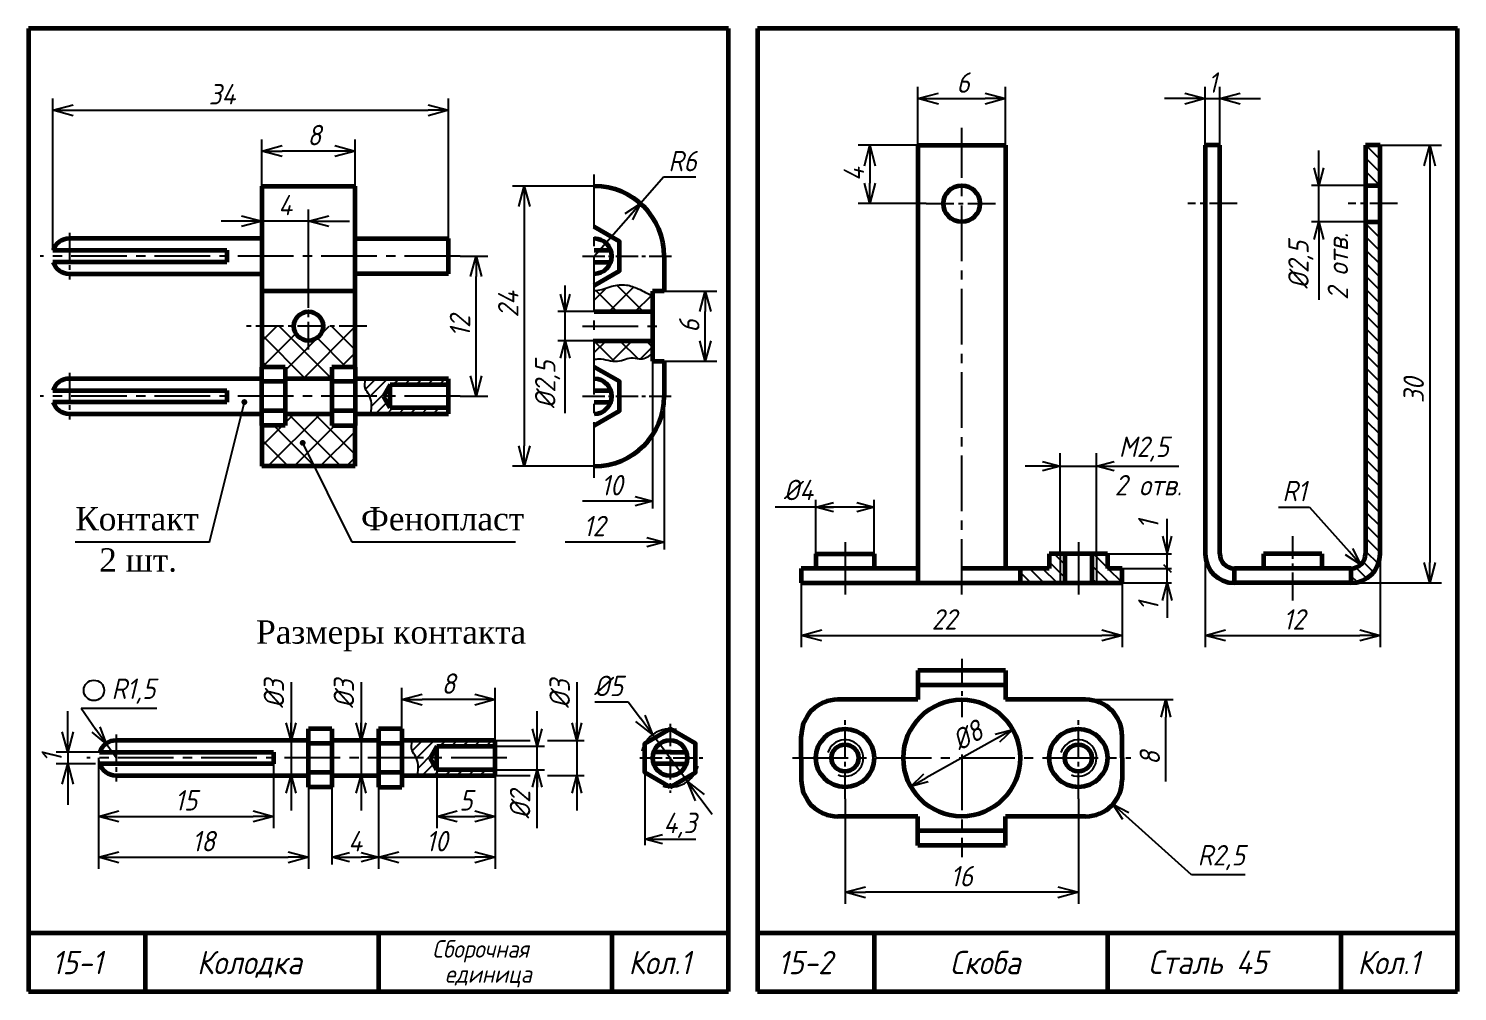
# Model space of a CAD drawing. Header units: millimetres. Extents: x -255 to 513, y 132 to 472.
# Drawn here: x -255 to -10, y 307 to 472 of the extents above; entities that cross this region are included whole.
import ezdxf

# ---------------------------------------------------------------- set-up
doc = ezdxf.new("R2010")
doc.units = ezdxf.units.MM
doc.header["$LTSCALE"] = 0.5
doc.linetypes.add('CENTER2', pattern=[28.575, 19.05, -3.175, 3.175, -3.175])
doc.styles.get("Standard").update_dxf_attribs({"font": 'isocpeui.ttf', "width": 0.9})
doc.styles.add('стиль1', font='TIMES.TTF')
doc.dimstyles.new('Standart 1', dxfattribs={"dimtxt": 3.5, "dimasz": 3.5, "dimexe": 2, "dimexo": 0, "dimgap": 1, "dimtad": 1, "dimtoh": 1, "dimdec": 0, "dimtxsty": 'Standard', "dimblk": 'OPEN30', "dimcen": 2.5, "dimadec": 0, "dimazin": 0, "dimtfac": 1, "dimtdec": 0, "dimtmove": 0, "dimatfit": 3, "dimldrblk": 'DOTSMALL', "dimfxl": 0, "dimarcsym": 0})
pattern_1 = [(135, (-285, 287), (-1.122532, -1.122532), [])]

# ---------------------------------------------------------------- blocks, each defined once
blk = doc.blocks.new('_Open30')
at = {"color": 0, "linetype": 'ByBlock', "lineweight": -2}
for p, q in [((-1, 0.268), (0, 0)), ((0, 0), (-1, -0.268)), ((0, 0), (-1, 0))]:
    blk.add_line(p, q, dxfattribs=at)
blk = doc.blocks.new('*D65')
at = {"color": 0, "lineweight": -2}
for p, q in [((-122.5, 377), (-122.5, 366)), ((-67.5, 377), (-67.5, 366)), ((-119, 368), (-71, 368))]:
    blk.add_line(p, q, dxfattribs=at)
at = {"color": 0, "lineweight": -2, "xscale": 3.5, "yscale": 3.5, "zscale": 3.5, "rotation": 180}
blk.add_blockref('_Open30', (-122.5, 368), dxfattribs=at)
at = {"color": 0, "lineweight": -2, "xscale": 3.5, "yscale": 3.5, "zscale": 3.5}
blk.add_blockref('_Open30', (-67.5, 368), dxfattribs=at)
at = {"color": 0, "lineweight": -3, "insert": (-98, 370.75), "char_height": 3.5, "attachment_point": 5}
blk.add_mtext('22', dxfattribs=at)
blk = doc.blocks.new('_DotSmall')
at = {"color": 0, "linetype": 'ByBlock', "const_width": 0.5}
blk.add_lwpolyline([(-0.0625, 0, 1), (0.0625, 0, 1)], format="xyb", close=True, dxfattribs=at)
blk = doc.blocks.new('*D66')
at = {"color": 0, "lineweight": -2}
for p, q in [((-53.25, 382), (-53.25, 366)), ((-23.25, 382), (-23.25, 366)), ((-49.75, 368), (-26.75, 368))]:
    blk.add_line(p, q, dxfattribs=at)
at = {"color": 0, "lineweight": -2, "xscale": 3.5, "yscale": 3.5, "zscale": 3.5, "rotation": 180}
blk.add_blockref('_Open30', (-53.25, 368), dxfattribs=at)
at = {"color": 0, "lineweight": -2, "xscale": 3.5, "yscale": 3.5, "zscale": 3.5}
blk.add_blockref('_Open30', (-23.25, 368), dxfattribs=at)
at = {"color": 0, "lineweight": -3, "insert": (-38, 370.75), "char_height": 3.5, "attachment_point": 5}
blk.add_mtext('12', dxfattribs=at)
blk = doc.blocks.new('*D67')
at = {"color": 0, "lineweight": -2}
for p, q in [((-102.5, 452), (-112.75, 452)), ((-110.75, 448.5), (-110.75, 445.5)), ((-101.12, 442), (-112.75, 442))]:
    blk.add_line(p, q, dxfattribs=at)
at = {"color": 0, "lineweight": -2, "xscale": 3.5, "yscale": 3.5, "zscale": 3.5}
for p, rotation in [((-110.75, 452), 90), ((-110.75, 442), 270)]:
    blk.add_blockref('_Open30', p, dxfattribs=dict(at, rotation=rotation))
at = {"color": 0, "lineweight": -3, "insert": (-113.5, 447.05), "char_height": 3.5, "attachment_point": 5, "rotation": 90}
blk.add_mtext('4', dxfattribs=at)
blk = doc.blocks.new('*D68')
at = {"color": 0, "lineweight": -2}
for p, q in [((-102.5, 452), (-102.5, 462)), ((-87.5, 452), (-87.5, 462)), ((-99, 460), (-91, 460))]:
    blk.add_line(p, q, dxfattribs=at)
at = {"color": 0, "lineweight": -2, "xscale": 3.5, "yscale": 3.5, "zscale": 3.5, "rotation": 180}
blk.add_blockref('_Open30', (-102.5, 460), dxfattribs=at)
at = {"color": 0, "lineweight": -2, "xscale": 3.5, "yscale": 3.5, "zscale": 3.5}
blk.add_blockref('_Open30', (-87.5, 460), dxfattribs=at)
at = {"color": 0, "lineweight": -3, "insert": (-94.75, 462.75), "char_height": 3.5, "attachment_point": 5}
blk.add_mtext('6', dxfattribs=at)
blk = doc.blocks.new('*D69')
at = {"color": 0, "lineweight": -2}
for p, q in [((-53.25, 452), (-53.25, 462)), ((-50.75, 452), (-50.75, 462)), ((-56.75, 460), (-60.25, 460)), ((-53.25, 460), (-50.75, 460)), ((-47.25, 460), (-43.75, 460))]:
    blk.add_line(p, q, dxfattribs=at)
at = {"color": 0, "lineweight": -2, "xscale": 3.5, "yscale": 3.5, "zscale": 3.5}
blk.add_blockref('_Open30', (-53.25, 460), dxfattribs=at)
at = {"color": 0, "lineweight": -2, "xscale": 3.5, "yscale": 3.5, "zscale": 3.5, "rotation": 180}
blk.add_blockref('_Open30', (-50.75, 460), dxfattribs=at)
at = {"color": 0, "lineweight": -3, "insert": (-52, 462.75), "char_height": 3.5, "attachment_point": 5}
blk.add_mtext('1', dxfattribs=at)
blk = doc.blocks.new('*D70')
at = {"color": 0, "lineweight": -2}
for p, q in [((-23.25, 452), (-12.75, 452)), ((-14.75, 448.5), (-14.75, 380.5)), ((-28.25, 377), (-12.75, 377))]:
    blk.add_line(p, q, dxfattribs=at)
at = {"color": 0, "lineweight": -2, "xscale": 3.5, "yscale": 3.5, "zscale": 3.5}
for p, rotation in [((-14.75, 452), 90), ((-14.75, 377), 270)]:
    blk.add_blockref('_Open30', p, dxfattribs=dict(at, rotation=rotation))
at = {"color": 0, "lineweight": -3, "insert": (-17.5, 410), "char_height": 3.5, "attachment_point": 5, "rotation": 90}
blk.add_mtext('30', dxfattribs=at)
blk = doc.blocks.new('*D71')
at = {"color": 0, "lineweight": -2}
for p, q in [((-115, 340), (-115, 322)), ((-75, 340), (-75, 322)), ((-78.5, 324), (-111.5, 324))]:
    blk.add_line(p, q, dxfattribs=at)
at = {"color": 0, "lineweight": -2, "xscale": 3.5, "yscale": 3.5, "zscale": 3.5, "rotation": 180}
blk.add_blockref('_Open30', (-115, 324), dxfattribs=at)
at = {"color": 0, "lineweight": -2, "xscale": 3.5, "yscale": 3.5, "zscale": 3.5}
blk.add_blockref('_Open30', (-75, 324), dxfattribs=at)
at = {"color": 0, "lineweight": -3, "insert": (-95, 326.75), "char_height": 3.5, "attachment_point": 5}
blk.add_mtext('16', dxfattribs=at)
blk = doc.blocks.new('*D72')
at = {"color": 0, "lineweight": -2}
for p, q in [((-146, 427), (-136.96, 427)), ((-138.96, 418.5), (-138.96, 423.5)), ((-146, 415), (-136.96, 415))]:
    blk.add_line(p, q, dxfattribs=at)
at = {"color": 0, "lineweight": -2, "xscale": 3.5, "yscale": 3.5, "zscale": 3.5}
for p, rotation in [((-138.96, 427), 90), ((-138.96, 415), 270)]:
    blk.add_blockref('_Open30', p, dxfattribs=dict(at, rotation=rotation))
at = {"color": 0, "lineweight": -3, "insert": (-141.71, 421.03), "char_height": 3.5, "attachment_point": 5, "rotation": 90}
blk.add_mtext('6', dxfattribs=at)
blk = doc.blocks.new('*D73')
at = {"color": 0, "lineweight": -2}
for p, q in [((-215, 436), (-215, 441)), ((-207, 425), (-207, 441)), ((-218.5, 439), (-222, 439)), ((-207, 439), (-215, 439)), ((-203.5, 439), (-200, 439))]:
    blk.add_line(p, q, dxfattribs=at)
at = {"color": 0, "lineweight": -2, "xscale": 3.5, "yscale": 3.5, "zscale": 3.5}
blk.add_blockref('_Open30', (-215, 439), dxfattribs=at)
at = {"color": 0, "lineweight": -2, "xscale": 3.5, "yscale": 3.5, "zscale": 3.5, "rotation": 180}
blk.add_blockref('_Open30', (-207, 439), dxfattribs=at)
at = {"color": 0, "lineweight": -3, "insert": (-211, 441.75), "char_height": 3.5, "attachment_point": 5}
blk.add_mtext('4', dxfattribs=at)
blk = doc.blocks.new('*D74')
at = {"color": 0, "lineweight": -2}
for p, q in [((-215, 445), (-215, 453)), ((-202.5, 451), (-211.5, 451)), ((-199, 445), (-199, 453))]:
    blk.add_line(p, q, dxfattribs=at)
at = {"color": 0, "lineweight": -2, "xscale": 3.5, "yscale": 3.5, "zscale": 3.5, "rotation": 180}
blk.add_blockref('_Open30', (-215, 451), dxfattribs=at)
at = {"color": 0, "lineweight": -2, "xscale": 3.5, "yscale": 3.5, "zscale": 3.5}
blk.add_blockref('_Open30', (-199, 451), dxfattribs=at)
at = {"color": 0, "lineweight": -3, "insert": (-206, 453.75), "char_height": 3.5, "attachment_point": 5}
blk.add_mtext('8', dxfattribs=at)
blk = doc.blocks.new('*D75')
at = {"color": 0, "lineweight": -2}
for p, q in [((-181, 433), (-176.28, 433)), ((-178.28, 412.5), (-178.28, 429.5)), ((-181, 409), (-176.28, 409))]:
    blk.add_line(p, q, dxfattribs=at)
at = {"color": 0, "lineweight": -2, "xscale": 3.5, "yscale": 3.5, "zscale": 3.5}
for p, rotation in [((-178.28, 433), 90), ((-178.28, 409), 270)]:
    blk.add_blockref('_Open30', p, dxfattribs=dict(at, rotation=rotation))
at = {"color": 0, "lineweight": -3, "insert": (-181.03, 421), "char_height": 3.5, "attachment_point": 5, "rotation": 90}
blk.add_mtext('12', dxfattribs=at)
blk = doc.blocks.new('*D76')
at = {"color": 0, "lineweight": -2}
for p, q in [((-250.83, 434), (-250.83, 460)), ((-183, 436), (-183, 460)), ((-247.33, 458), (-186.5, 458))]:
    blk.add_line(p, q, dxfattribs=at)
at = {"color": 0, "lineweight": -2, "xscale": 3.5, "yscale": 3.5, "zscale": 3.5, "rotation": 180}
blk.add_blockref('_Open30', (-250.83, 458), dxfattribs=at)
at = {"color": 0, "lineweight": -2, "xscale": 3.5, "yscale": 3.5, "zscale": 3.5}
blk.add_blockref('_Open30', (-183, 458), dxfattribs=at)
at = {"color": 0, "lineweight": -3, "insert": (-221.83, 460.75), "char_height": 3.5, "attachment_point": 5}
blk.add_mtext('34', dxfattribs=at)
blk = doc.blocks.new('*D77')
at = {"color": 0, "lineweight": -2}
for p, q in [((-157.93, 356.6), (-152.2, 356.6)), ((-152.2, 356.6), (-150.1, 353.8)), ((-142, 343), (-148, 351)), ((-139.9, 340.2), (-137.8, 337.4))]:
    blk.add_line(p, q, dxfattribs=at)
at = {"color": 0, "lineweight": -2, "xscale": 3.5, "yscale": 3.5, "zscale": 3.5}
for p, rotation in [((-148, 351), 306.8698976458435), ((-142, 343), 126.8698976458435)]:
    blk.add_blockref('_Open30', p, dxfattribs=dict(at, rotation=rotation))
at = {"color": 0, "lineweight": -3, "insert": (-155.57, 359.35), "char_height": 3.5, "attachment_point": 5}
blk.add_mtext('%%c5', dxfattribs=at)
blk = doc.blocks.new('*D78')
at = {"color": 0, "lineweight": -2}
for p, q in [((-185, 345), (-185, 335)), ((-175, 344), (-175, 335)), ((-181.5, 337), (-178.5, 337))]:
    blk.add_line(p, q, dxfattribs=at)
at = {"color": 0, "lineweight": -2, "xscale": 3.5, "yscale": 3.5, "zscale": 3.5, "rotation": 180}
blk.add_blockref('_Open30', (-185, 337), dxfattribs=at)
at = {"color": 0, "lineweight": -2, "xscale": 3.5, "yscale": 3.5, "zscale": 3.5}
blk.add_blockref('_Open30', (-175, 337), dxfattribs=at)
at = {"color": 0, "lineweight": -3, "insert": (-180, 339.75), "char_height": 3.5, "attachment_point": 5}
blk.add_mtext('5', dxfattribs=at)
blk = doc.blocks.new('*D79')
at = {"color": 0, "lineweight": -2}
for p, q in [((-243, 347), (-243, 335)), ((-213, 347), (-213, 335)), ((-239.5, 337), (-216.5, 337))]:
    blk.add_line(p, q, dxfattribs=at)
at = {"color": 0, "lineweight": -2, "xscale": 3.5, "yscale": 3.5, "zscale": 3.5, "rotation": 180}
blk.add_blockref('_Open30', (-243, 337), dxfattribs=at)
at = {"color": 0, "lineweight": -2, "xscale": 3.5, "yscale": 3.5, "zscale": 3.5}
blk.add_blockref('_Open30', (-213, 337), dxfattribs=at)
at = {"color": 0, "lineweight": -3, "insert": (-228, 339.75), "char_height": 3.5, "attachment_point": 5}
blk.add_mtext('15', dxfattribs=at)
blk = doc.blocks.new('*D80')
at = {"color": 0, "lineweight": -2}
for p, q in [((-243, 347), (-243, 328)), ((-207, 342), (-207, 328)), ((-239.5, 330), (-210.5, 330))]:
    blk.add_line(p, q, dxfattribs=at)
at = {"color": 0, "lineweight": -2, "xscale": 3.5, "yscale": 3.5, "zscale": 3.5, "rotation": 180}
blk.add_blockref('_Open30', (-243, 330), dxfattribs=at)
at = {"color": 0, "lineweight": -2, "xscale": 3.5, "yscale": 3.5, "zscale": 3.5}
blk.add_blockref('_Open30', (-207, 330), dxfattribs=at)
at = {"color": 0, "lineweight": -3, "insert": (-225, 332.75), "char_height": 3.5, "attachment_point": 5}
blk.add_mtext('18', dxfattribs=at)
blk = doc.blocks.new('*D81')
at = {"color": 0, "lineweight": -2}
for p, q in [((-191, 350), (-191, 359)), ((-175, 350), (-175, 359)), ((-178.5, 357), (-187.5, 357))]:
    blk.add_line(p, q, dxfattribs=at)
at = {"color": 0, "lineweight": -2, "xscale": 3.5, "yscale": 3.5, "zscale": 3.5, "rotation": 180}
blk.add_blockref('_Open30', (-191, 357), dxfattribs=at)
at = {"color": 0, "lineweight": -2, "xscale": 3.5, "yscale": 3.5, "zscale": 3.5}
blk.add_blockref('_Open30', (-175, 357), dxfattribs=at)
at = {"color": 0, "lineweight": -3, "insert": (-183, 359.75), "char_height": 3.5, "attachment_point": 5}
blk.add_mtext('8', dxfattribs=at)
blk = doc.blocks.new('*D82')
at = {"color": 0, "lineweight": -2}
for p, q in [((-195, 342), (-195, 328)), ((-175, 342), (-175, 328)), ((-191.5, 330), (-178.5, 330))]:
    blk.add_line(p, q, dxfattribs=at)
at = {"color": 0, "lineweight": -2, "xscale": 3.5, "yscale": 3.5, "zscale": 3.5, "rotation": 180}
blk.add_blockref('_Open30', (-195, 330), dxfattribs=at)
at = {"color": 0, "lineweight": -2, "xscale": 3.5, "yscale": 3.5, "zscale": 3.5}
blk.add_blockref('_Open30', (-175, 330), dxfattribs=at)
at = {"color": 0, "lineweight": -3, "insert": (-185, 332.75), "char_height": 3.5, "attachment_point": 5}
blk.add_mtext('10', dxfattribs=at)
blk = doc.blocks.new('*D83')
at = {"color": 0, "lineweight": -2}
for p, q in [((-248.28, 351.5), (-248.28, 355)), ((-242.83, 348), (-250.28, 348)), ((-248.28, 348), (-248.28, 346)), ((-243.51, 346), (-250.28, 346)), ((-248.28, 342.5), (-248.28, 339))]:
    blk.add_line(p, q, dxfattribs=at)
at = {"color": 0, "lineweight": -2, "xscale": 3.5, "yscale": 3.5, "zscale": 3.5}
for p, rotation in [((-248.28, 348), 270), ((-248.28, 346), 90)]:
    blk.add_blockref('_Open30', p, dxfattribs=dict(at, rotation=rotation))
at = {"color": 0, "lineweight": -3, "insert": (-251.03, 347), "char_height": 3.5, "attachment_point": 5, "rotation": 90}
blk.add_mtext('1', dxfattribs=at)
blk = doc.blocks.new('*D84')
at = {"color": 0, "lineweight": -2}
for p, q in [((-158, 445), (-172, 445)), ((-170, 441.5), (-170, 400.5)), ((-158, 397), (-172, 397))]:
    blk.add_line(p, q, dxfattribs=at)
at = {"color": 0, "lineweight": -2, "xscale": 3.5, "yscale": 3.5, "zscale": 3.5}
for p, rotation in [((-170, 445), 90), ((-170, 397), 270)]:
    blk.add_blockref('_Open30', p, dxfattribs=dict(at, rotation=rotation))
at = {"color": 0, "lineweight": -3, "insert": (-172.75, 424.76), "char_height": 3.5, "attachment_point": 5, "rotation": 90}
blk.add_mtext('24', dxfattribs=at)

msp = doc.modelspace()

# ---------------------------------------------------------------- hatches: boundary and pattern name
at = {"lineweight": -3}
h = msp.add_hatch(dxfattribs=at)
h.set_pattern_fill('ANSI31', scale=0.5, angle=90, style=0)
h.set_pattern_definition(pattern_1)
h.paths.add_polyline_path([(-23.25, 438.87), (-25.75, 438.87), (-25.75, 382, -0.414214), (-28.25, 379.5), (-28.25, 377, 0.414214), (-23.25, 382)])
h.paths.add_polyline_path([(-23.25, 452), (-25.75, 452), (-25.75, 445.12), (-23.25, 445.12)])
h = msp.add_hatch(dxfattribs=at)
h.set_pattern_fill('ANSI37', angle=180, style=0)
h.set_pattern_definition([(225, (-285, 276), (2.245064, -2.245064), []), (315, (-285, 276), (2.245064, 2.245064), [])])
edge = h.paths.add_edge_path()
edge.add_spline(control_points=[(-148, 426.14), (-148.81, 426.58), (-150.24, 427.36), (-152.59, 428.26), (-155.13, 427.94), (-156.9, 427.15), (-157.91, 427.11), (-158, 427.11)], knot_values=[10.279771, 10.279771, 10.279771, 10.279771, 13.060618, 15.170078, 17.689868, 20.508259, 20.794088, 20.794088, 20.794088, 20.794088], degree=3, periodic=0)
edge.add_line((-158, 427.11), (-158, 423.5))
edge.add_line((-158, 423.5), (-148, 423.5))
edge.add_line((-148, 423.5), (-148, 426.14))
edge = h.paths.add_edge_path()
edge.add_line((-158, 418.5), (-158, 415.3))
edge.add_spline(control_points=[(-158, 415.3), (-157.73, 415.36), (-156.43, 415.54), (-154.13, 414.47), (-151.81, 415.89), (-149.69, 415.13), (-148.65, 415.85), (-148, 416.29)], knot_values=[10.227646, 10.227646, 10.227646, 10.227646, 11.051974, 14.284689, 16.999946, 18.349273, 20.539068, 20.539068, 20.539068, 20.539068], degree=3, periodic=0)
edge.add_line((-148, 416.29), (-148, 418.5))
edge.add_line((-148, 418.5), (-158, 418.5))
h = msp.add_hatch(dxfattribs=at)
h.set_pattern_fill('ANSI37', angle=180, style=0)
h.set_pattern_definition([(135, (-82, 511), (2.245064, 2.245064), []), (45, (-82, 511), (2.245064, -2.245064), [])])
h.paths.add_polyline_path([(-203, 414), (-199, 414), (-199, 421), (-204.5, 421, -1), (-209.5, 421), (-215, 421), (-215, 414), (-211, 414), (-211, 412), (-203, 412)])
h.paths.add_polyline_path([(-203, 404), (-203, 406), (-211, 406), (-211, 404), (-215, 404), (-215, 397), (-199, 397), (-199, 404)])
h = msp.add_hatch(dxfattribs=at)
h.set_pattern_fill('ANSI31', scale=11.2, style=0)
h.set_pattern_definition([(225, (-124.6, 506.6), (0.98995, -0.98995), [])])
edge = h.paths.add_edge_path()
edge.add_line((-183, 407), (-183, 406))
edge.add_line((-183, 406), (-196.3, 406))
edge.add_spline(control_points=[(-196.3, 406), (-196.23, 406.62), (-196.12, 407.63), (-196.35, 408.64), (-196.51, 409)], knot_values=[0, 0, 0, 0, 1.855297, 3.034604, 3.034604, 3.034604, 3.034604], degree=3, periodic=0)
edge.add_line((-196.51, 409), (-194.16, 409))
edge.add_line((-194.16, 409), (-193, 407))
edge.add_line((-193, 407), (-183, 407))
edge = h.paths.add_edge_path()
edge.add_line((-183, 412), (-183, 411))
edge.add_line((-183, 411), (-193, 411))
edge.add_line((-193, 411), (-194.16, 409))
edge.add_line((-194.16, 409), (-196.51, 409))
edge.add_spline(control_points=[(-196.51, 409), (-196.54, 409.07), (-196.76, 409.51), (-197.5, 410.36), (-197.31, 411.39), (-197.2, 412)], knot_values=[3.034604, 3.034604, 3.034604, 3.034604, 3.278298, 4.476921, 6.223612, 6.223612, 6.223612, 6.223612], degree=3, periodic=0)
edge.add_line((-197.2, 412), (-183, 412))
h = msp.add_hatch(dxfattribs=at)
h.set_pattern_fill('ANSI31', scale=0.5, angle=90, style=0)
h.set_pattern_definition(pattern_1)
h.paths.add_polyline_path([(-78.12, 382), (-80, 382), (-80, 379.5), (-85, 379.5), (-85, 377), (-78.12, 377)])
h.paths.add_polyline_path([(-77.33, 382), (-78.12, 382), (-78.12, 377), (-77.33, 377)])
h.paths.add_polyline_path([(-71.88, 382), (-72.68, 382), (-72.68, 377), (-71.88, 377)])
h.paths.add_polyline_path([(-70, 382), (-71.88, 382), (-71.88, 377), (-67.5, 377), (-67.5, 379.5), (-68, 379.5), (-70, 379.5)])
h = msp.add_hatch(dxfattribs=at)
h.set_pattern_fill('ANSI31', scale=11.2, style=0)
h.set_pattern_definition([(225, (-116.6, 444.6), (0.98995, -0.98995), [])])
edge = h.paths.add_edge_path()
edge.add_line((-175, 345), (-175, 344))
edge.add_line((-175, 344), (-188.3, 344))
edge.add_spline(control_points=[(-188.3, 344), (-188.23, 344.62), (-188.12, 345.63), (-188.35, 346.64), (-188.51, 347)], knot_values=[0, 0, 0, 0, 1.855297, 3.034604, 3.034604, 3.034604, 3.034604], degree=3, periodic=0)
edge.add_line((-188.51, 347), (-186.16, 347))
edge.add_line((-186.16, 347), (-185, 345))
edge.add_line((-185, 345), (-175, 345))
edge = h.paths.add_edge_path()
edge.add_line((-175, 350), (-175, 349))
edge.add_line((-175, 349), (-185, 349))
edge.add_line((-185, 349), (-186.16, 347))
edge.add_line((-186.16, 347), (-188.51, 347))
edge.add_spline(control_points=[(-188.51, 347), (-188.54, 347.07), (-188.76, 347.51), (-189.5, 348.36), (-189.31, 349.39), (-189.2, 350)], knot_values=[3.034604, 3.034604, 3.034604, 3.034604, 3.278298, 4.476921, 6.223612, 6.223612, 6.223612, 6.223612], degree=3, periodic=0)
edge.add_line((-189.2, 350), (-175, 350))

# ---------------------------------------------------------------- linework, layer by layer
at = {"color": 7, "lineweight": 60}
for p, q in [((-135, 472), (-255, 472)), ((-255, 472), (-255, 307)), ((-135, 307), (-135, 472)), ((-10, 472), (-130, 472)), ((-130, 472), (-130, 307)), ((-10, 307), (-10, 472)), ((-102.5, 452), (-102.5, 377)), ((-102.5, 452), (-87.5, 452)), ((-87.5, 452), (-87.5, 379.5)), ((-53.25, 452), (-53.25, 382)), ((-50.75, 452), (-53.25, 452)), ((-50.75, 382), (-50.75, 452)), ((-25.75, 452), (-25.75, 382)), ((-23.25, 452), (-25.75, 452)), ((-23.25, 382), (-23.25, 452)), ((-215, 445), (-199, 445)), ((-215, 445), (-215, 414)), ((-199, 414), (-199, 445)), ((-25.75, 445.12), (-23.25, 445.12)), ((-25.75, 438.87), (-23.25, 438.87)), ((-250.83, 434), (-221, 434)), ((-215, 436), (-248, 436)), ((-221, 434), (-221, 432)), ((-199, 436), (-183, 436)), ((-183, 430), (-183, 436)), ((-158, 434), (-155.17, 434)), ((-221, 432), (-250.83, 432)), ((-158, 432), (-155.17, 432)), ((-146, 433), (-146, 427)), ((-248, 430), (-215, 430)), ((-183, 430), (-199, 430)), ((-199, 427), (-215, 427)), ((-146, 427), (-148, 427)), ((-148, 427), (-148, 415)), ((-158, 423.5), (-148, 423.5)), ((-158, 418.5), (-148, 418.5)), ((-148, 415), (-146, 415)), ((-146, 415), (-146, 409)), ((-215, 412), (-248, 412)), ((-211, 414), (-215, 414)), ((-215, 404), (-215, 414)), ((-211, 414), (-211, 409)), ((-203, 412), (-211, 412)), ((-199, 414), (-203, 414)), ((-203, 414), (-203, 409)), ((-199, 414), (-199, 404)), ((-183, 412), (-199, 412)), ((-183, 406), (-183, 412)), ((-250.83, 410), (-221, 410)), ((-221, 410), (-221, 408)), ((-211, 411.5), (-215, 411.5)), ((-199, 411.5), (-203, 411.5)), ((-193, 411), (-194.16, 409)), ((-193, 407), (-193, 411)), ((-193, 411), (-183, 411)), ((-158, 410), (-155.17, 410)), ((-221, 408), (-250.83, 408)), ((-211, 409), (-211, 404)), ((-203, 409), (-203, 404)), ((-193, 407), (-194.16, 409)), ((-183, 407), (-193, 407)), ((-158, 408), (-155.17, 408)), ((-248, 406), (-215, 406)), ((-211, 406.5), (-215, 406.5)), ((-211, 406), (-203, 406)), ((-199, 406.5), (-203, 406.5)), ((-199, 406), (-183, 406)), ((-211, 404), (-215, 404)), ((-215, 404), (-215, 397)), ((-203, 404), (-199, 404)), ((-199, 397), (-199, 404)), ((-199, 397), (-215, 397)), ((-120, 382), (-110, 382)), ((-120, 382), (-120, 379.5)), ((-110, 382), (-110, 379.5)), ((-70, 382), (-80, 382)), ((-80, 382), (-80, 379.5)), ((-77.33, 382), (-77.33, 377)), ((-72.68, 382), (-72.68, 377)), ((-70, 382), (-70, 379.5)), ((-43.25, 382), (-43.25, 379.5)), ((-33.25, 382), (-43.25, 382)), ((-33.25, 382), (-33.25, 379.5)), ((-102.5, 379.5), (-122.5, 379.5)), ((-122.5, 379.5), (-122.5, 377)), ((-80, 379.5), (-95, 379.5)), ((-85, 379.5), (-85, 377)), ((-67.5, 379.5), (-70, 379.5)), ((-67.5, 377), (-67.5, 379.5)), ((-28.25, 379.5), (-48.25, 379.5)), ((-48.25, 377), (-48.25, 379.5)), ((-28.25, 379.5), (-28.25, 377)), ((-122.5, 377), (-67.5, 377)), ((-28.25, 377), (-48.25, 377)), ((-102.5, 362), (-102.5, 357)), ((-87.5, 362), (-102.5, 362)), ((-87.5, 362), (-87.5, 357)), ((-87.5, 359.5), (-102.5, 359.5)), ((-102.5, 357), (-116.25, 357)), ((-73.75, 357), (-87.5, 357)), ((-207, 342), (-207, 352)), ((-203, 352), (-207, 352)), ((-203, 352), (-203, 347)), ((-195, 352), (-195, 347)), ((-191, 352), (-195, 352)), ((-191, 352), (-191, 342)), ((-122.5, 347), (-122.5, 350.75)), ((-67.5, 347), (-67.5, 350.75)), ((-242.83, 348), (-213, 348)), ((-207, 350), (-240, 350)), ((-213, 348), (-213, 346)), ((-203, 349.5), (-207, 349.5)), ((-195, 350), (-203, 350)), ((-191, 349.5), (-195, 349.5)), ((-175, 350), (-191, 350)), ((-185, 349), (-186.16, 347)), ((-185, 349), (-175, 349)), ((-185, 345), (-185, 349)), ((-175, 344), (-175, 350)), ((-145, 348), (-147.83, 348)), ((-145, 348), (-142.17, 348)), ((-213, 346), (-242.83, 346)), ((-203, 347), (-203, 342)), ((-195, 347), (-195, 342)), ((-185, 345), (-186.16, 347)), ((-145, 346), (-147.83, 346)), ((-145, 346), (-142.17, 346)), ((-122.5, 347), (-122.5, 343.25)), ((-67.5, 347), (-67.5, 343.25)), ((-240, 344), (-207, 344)), ((-203, 344.5), (-207, 344.5)), ((-203, 344), (-195, 344)), ((-191, 344.5), (-195, 344.5)), ((-191, 344), (-175, 344)), ((-175, 345), (-185, 345)), ((-203, 342), (-207, 342)), ((-195, 342), (-191, 342)), ((-102.5, 337), (-116.25, 337)), ((-102.5, 332), (-102.5, 337)), ((-73.75, 337), (-87.5, 337)), ((-87.5, 332), (-87.5, 337)), ((-87.5, 334.5), (-102.5, 334.5)), ((-87.5, 332), (-102.5, 332)), ((-135, 317), (-255, 317)), ((-255, 317), (-255, 307)), ((-235, 317), (-235, 307)), ((-195, 317), (-195, 307)), ((-155, 317), (-155, 307)), ((-10, 317), (-130, 317)), ((-130, 317), (-130, 307)), ((-110, 317), (-110, 307)), ((-70, 317), (-70, 307)), ((-30, 317), (-30, 307)), ((-255, 307), (-135, 307)), ((-130, 307), (-10, 307))]:
    msp.add_line(p, q, dxfattribs=at)
at = {"color": 7, "linetype": 'CENTER2', "lineweight": -3}
for p, q in [((-95, 375), (-95, 455)), ((-158, 395), (-158, 447)), ((-181, 433), (-253, 433)), ((-160, 421), (-146, 421)), ((-181, 409), (-253, 409)), ((-115, 384), (-115, 375)), ((-75, 384), (-75, 375)), ((-173, 347), (-245, 347)), ((-124, 347), (-66, 347)), ((-95, 347.6), (-95, 330))]:
    msp.add_line(p, q, dxfattribs=at)
at = {"color": 7, "lineweight": -3}
for p, q in [((-33.75, 448.12), (-33.75, 451.12)), ((-146.15, 446.55), (-150.1, 442.03)), ((-140.57, 446.55), (-146.15, 446.55)), ((-25.75, 445.12), (-35, 445.12)), ((-33.75, 438.87), (-33.75, 445.12)), ((-158, 433), (-150.1, 442.03)), ((-25.75, 438.87), (-35, 438.87)), ((-33.75, 435.88), (-33.75, 425.5)), ((-163, 406.07), (-163, 427.99)), ((-158, 423.5), (-164.25, 423.5)), ((-158, 418.5), (-164.25, 418.5)), ((-148, 415), (-148, 389.75)), ((-224, 384), (-218, 408)), ((-146, 409), (-146, 382.75)), ((-199.51, 384), (-208, 401)), ((-78.12, 382), (-78.12, 399.25)), ((-78.12, 397), (-71.88, 397)), ((-71.88, 382), (-71.88, 399.25)), ((-68.88, 397), (-57.75, 397)), ((-151, 391), (-160, 391)), ((-113, 390), (-127, 390)), ((-120, 382), (-120, 391.25)), ((-110, 382), (-110, 391.25)), ((-40.68, 390), (-35.39, 390)), ((-35.39, 390), (-28.58, 382.37)), ((-59.75, 385), (-59.75, 388)), ((-149, 384), (-163, 384)), ((-78.12, 382), (-78.12, 377)), ((-71.88, 382), (-71.88, 377)), ((-70, 382), (-59, 382)), ((-60.4, 380.15), (-59.1, 378.85)), ((-59.75, 377), (-59.75, 382)), ((-68, 379.5), (-59, 379.5)), ((-68, 377), (-59, 377)), ((-59.75, 374), (-59.75, 371)), ((-210, 360), (-210, 338)), ((-198, 360), (-198, 338)), ((-161, 360), (-161, 338)), ((-246, 355.54), (-233, 355.54)), ((-246, 355.54), (-243.45, 351.91)), ((-73.75, 357), (-58.75, 357)), ((-167.8, 335), (-167.8, 355)), ((-60, 343), (-60, 354)), ((-86.26, 351.86), (-101.12, 343.6)), ((-240, 347), (-241.72, 349.45)), ((-175, 350), (-169, 350)), ((-175, 349), (-166.55, 349)), ((-166, 350), (-159.75, 350)), ((-175, 345), (-166.55, 345)), ((-175, 344), (-169, 344)), ((-166, 344), (-159.75, 344)), ((-149.33, 344.5), (-149.33, 332.04)), ((-203, 342), (-203, 328.75)), ((-55.59, 327), (-66.86, 337.08)), ((-146.33, 333.07), (-140.6, 333.07)), ((-200, 330), (-198, 330)), ((-46.37, 327), (-55.59, 327))]:
    msp.add_line(p, q, dxfattribs=at)
at = {"color": 7, "linetype": 'CENTER2', "lineweight": -3, "ltscale": 0.5}
for p, q in [((-101.12, 442), (-88.88, 442)), ((-47.75, 442), (-56.25, 442)), ((-20.25, 442), (-28.75, 442)), ((-248, 437), (-248, 429)), ((-207, 417), (-207, 425)), ((-197, 421), (-218, 421)), ((-248, 413), (-248, 405)), ((-38.25, 374), (-38.25, 385)), ((-95, 364), (-95, 354)), ((-115, 340), (-115, 354)), ((-75, 340), (-75, 354)), ((-240, 351), (-240, 343))]:
    msp.add_line(p, q, dxfattribs=at)
at = {"color": 7, "linetype": 'CENTER2', "lineweight": -3, "ltscale": 0.4}
for p, q in [((-160, 433), (-144.43, 433)), ((-160, 409), (-144.82, 409)), ((-145, 352.84), (-145, 341.01)), ((-150.17, 347), (-139.41, 347))]:
    msp.add_line(p, q, dxfattribs=at)
at = {"color": 7}
for p, q in [((-81.12, 397), (-84.12, 397)), ((-75, 357), (-75, 357))]:
    msp.add_line(p, q, dxfattribs=at)
at = {"color": 7, "lineweight": -3, "ltscale": 0.5}
for p, q in [((-224, 384), (-247, 384)), ((-171.51, 384), (-199.51, 384))]:
    msp.add_line(p, q, dxfattribs=at)
at = {"color": 7, "lineweight": 60}
for points in [[(-158, 428), (-153.67, 430.5), (-153.67, 435.5), (-158, 438)], [(-158, 404), (-153.67, 406.5), (-153.67, 411.5), (-158, 414)], [(-145, 342), (-149.33, 344.5), (-149.33, 349.5), (-145, 352)], [(-145, 342), (-140.67, 344.5), (-140.67, 349.5), (-145, 352)]]:
    msp.add_lwpolyline(points, dxfattribs=at)
at = {"color": 7, "const_width": 0.5}
for points in [[(-218.25, 408, 1), (-217.75, 408, 1)], [(-208.25, 401, 1), (-207.75, 401, 1)]]:
    msp.add_lwpolyline(points, format="xyb", close=True, dxfattribs=at)
at = {"color": 7, "lineweight": 60}
for centre, radius in [((-95, 442), 3.12), ((-207, 421), 2.5), ((-95, 347), 10), ((-115, 347), 5), ((-75, 347), 5), ((-115, 347), 2.32), ((-75, 347), 2.32)]:
    msp.add_circle(centre, radius, dxfattribs=at)
at = {"color": 7, "lineweight": -3}
msp.add_circle((-243.8, 358.59), 1.75, dxfattribs=at)
at = {"color": 7, "lineweight": 60}
for centre, radius, start, end in [((-158, 433), 12, 0, 90), ((-248, 433), 3, 90, 160.5288), ((-158, 433), 3, 270, 90), ((-248, 433), 3, 199.4712, 270), ((-248, 409), 3, 90, 160.5288), ((-158, 409), 3, 270, 90), ((-248, 409), 3, 199.4712, 270), ((-158, 409), 12, 270, 0), ((-48.25, 382), 5, 180, 270), ((-48.25, 382), 2.5, 180, 270), ((-28.25, 382), 5, 270, 0), ((-28.25, 382), 2.5, 270, 0), ((-116.25, 350.75), 6.25, 90, 180), ((-73.75, 350.75), 6.25, 0, 90), ((-240, 347), 3, 90, 160.5288), ((-145, 347), 3, 90, 270), ((-145, 347), 3, 270, 90), ((-240, 347), 3, 199.4712, 270), ((-116.25, 343.25), 6.25, 180, 270), ((-73.75, 343.25), 6.25, 270, 0)]:
    msp.add_arc(centre, radius, start, end, dxfattribs=at)
at = {"color": 7, "lineweight": -3}
for centre, radius, start, end in [((-145, 347), 5, 77.1368, 166.5228), ((-115, 347), 3.12, 247.3801, 162.8973), ((-240, 347), 3, 180, 199.4712), ((-145, 347), 5, 255.4598, 343.8783)]:
    msp.add_arc(centre, radius, start, end, dxfattribs=at)
at = {"color": 7}
msp.add_arc((-75, 347), 3.12, 247.3801, 162.8973, dxfattribs=at)
at = {"color": 7, "lineweight": -3}
for points, knots in [([(-158, 427.11), (-157.91, 427.11), (-156.9, 427.15), (-155.13, 427.94), (-152.59, 428.26), (-150.24, 427.36), (-148.81, 426.58), (-148, 426.14)], [10.279771, 10.279771, 10.279771, 10.279771, 10.5656, 13.383991, 15.903781, 18.013241, 20.794088, 20.794088, 20.794088, 20.794088]), ([(-158, 415.3), (-157.73, 415.36), (-156.43, 415.54), (-154.13, 414.47), (-151.81, 415.89), (-149.69, 415.13), (-148.65, 415.85), (-148, 416.29)], [10.227646, 10.227646, 10.227646, 10.227646, 11.051974, 14.284689, 16.999946, 18.349273, 20.539068, 20.539068, 20.539068, 20.539068])]:
    msp.add_open_spline(points, degree=3, knots=knots, dxfattribs=at)
for points in [[(-196.3, 406), (-196.22, 407.85), (-196.62, 409.22), (-197.23, 410.25), (-197.2, 412)], [(-188.3, 344), (-188.22, 345.85), (-188.62, 347.22), (-189.23, 348.25), (-189.2, 350)]]:
    msp.add_spline(points, degree=3, dxfattribs=at)

# ---------------------------------------------------------------- block references
at = {"color": 7, "lineweight": -3, "yscale": 3, "zscale": 3}
for p, xscale, rotation in [((-33.75, 445.12), 3, 270), ((-150.1, 442.03), 3.000000000000016, 48.81407483429138), ((-33.75, 438.87), 3, 90), ((-163, 423.5), 3, 270), ((-163, 418.5), 3, 90), ((-71.88, 397), 3, 180), ((-120, 390), 3, 180), ((-59.75, 382), -3, 90), ((-26.59, 380.13), 2.999999999999998, 311.7298566943388), ((-59.75, 377), 3, 90), ((-60, 357), 3, 90), ((-210, 350), 3, 270), ((-198, 350), 3, 270), ((-161, 350), 3, 270), ((-241.72, 349.45), 3.000000000000019, 305.0968012275837), ((-167.8, 349), 3, 270), ((-86.26, 351.86), 2.999999999999996, 29.05460409907715), ((-210, 344), 3, 90), ((-198, 344), 3, 90), ((-167.8, 345), 3, 90), ((-161, 344), 3, 90), ((-103.74, 342.14), 2.999999999999996, 209.0546040990771), ((-69.09, 339.08), 3.000000000000014, 138.1798301198647), ((-149.33, 333.07), 3, 180), ((-203, 330), 3, 180)]:
    msp.add_blockref('_Open30', p, dxfattribs=dict(at, xscale=xscale, rotation=rotation))
at = {"color": 7, "lineweight": -3, "xscale": 3, "yscale": 3, "zscale": 3}
for p in [(-78.12, 397), (-148, 391), (-110, 390), (-146, 384), (-195, 330)]:
    msp.add_blockref('_Open30', p, dxfattribs=at)

# ---------------------------------------------------------------- texts
at = {"color": 7, "lineweight": -3, "width": 0.9}
msp.add_text('2 отв.', height=3.5, rotation=90, dxfattribs=at).set_placement((-28.75, 425.5))
msp.add_text('2 отв.', height=3.5, dxfattribs=at).set_placement((-68.75, 392))
at = {"color": 7, "lineweight": -3, "ltscale": 0.5, "style": 'стиль1'}
for s, p in [('Контакт', (-247, 386)), ('Фенопласт', (-198, 386)), ('2 шт.', (-242.89, 378.94))]:
    msp.add_text(s, height=4, dxfattribs=at).set_placement(p)
at = {"color": 7, "ltscale": 0.5, "style": 'стиль1'}
msp.add_text('Размеры контакта', height=4, dxfattribs=at).set_placement((-215.98, 366.59))
at = {"color": 7, "width": 0.9}
for s, height, p in [('15-1', 4, (-250.97, 309.95)), ('Колодка', 4, (-226.11, 309.95)), ('Сборочная', 3, (-185.77, 312.78)), ('Кол.1', 4, (-152.11, 309.95)), ('15-2', 4, (-126.5, 309.95)), ('Скоба', 4, (-97, 309.95)), ('Сталь 45', 4, (-63, 310)), ('Кол.1', 4, (-27.11, 309.95)), ('единица', 3, (-183.61, 308.48))]:
    msp.add_text(s, height=height, dxfattribs=at).set_placement(p)
at = {"color": 7, "lineweight": -3, "char_height": 3.5, "attachment_point": 5}
for s, insert in [('R6', (-142.86, 449.3)), ('M2,5', (-63.75, 399.93)), ('10', (-155, 393.75)), ('%%c4', (-123, 392.93)), ('R1', (-37.93, 392.75)), ('12', (-158, 386.75)), ('R1,5', (-237, 358.46)), ('4,3', (-143.3, 335.46)), ('4', (-199, 332.75)), ('R2,5', (-50.48, 329.93))]:
    msp.add_mtext(s, dxfattribs=dict(at, insert=insert))
at = {"color": 7, "lineweight": -3, "char_height": 3.5, "attachment_point": 5, "rotation": 90}
for s, insert in [('%%c2,5', (-36.85, 431.5)), ('%%c2,5', (-166, 411)), ('1', (-63, 387)), ('1', (-63, 373)), ('%%c3', (-212.93, 358)), ('%%c3', (-200.93, 358)), ('%%c3', (-163.93, 358)), ('8', (-62.75, 347)), ('%%c2', (-170.73, 339))]:
    msp.add_mtext(s, dxfattribs=dict(at, insert=insert))
at = {"color": 7, "insert": (-94.04, 350.88), "char_height": 3.5, "attachment_point": 5, "rotation": 29.0546}
msp.add_mtext('%%c8', dxfattribs=at)

# ---------------------------------------------------------------- dimensions: what is measured, and where the dimension line sits
at = {"color": 7, "lineweight": -3}
for base, p1, p2, text, picture, middle in [((-87.5, 460), (-102.5, 452), (-87.5, 452), '6', '*D68', (-94.75, 460)), ((-50.75, 460), (-53.25, 452), (-50.75, 452), '1', '*D69', (-52, 460)), ((-23.25, 368), (-53.25, 382), (-23.25, 382), '12', '*D66', (-38, 368)), ((-67.5, 368), (-122.5, 377), (-67.5, 377), '22', '*D65', (-98, 368)), ((-191, 357), (-175, 350), (-191, 350), '8', '*D81', (-183, 357)), ((-213, 337), (-243, 347), (-213, 347), '15', '*D79', (-228, 337)), ((-175, 337), (-185, 345), (-175, 344), '5', '*D78', (-180, 337)), ((-175, 330), (-195, 342), (-175, 342), '10', '*D82', (-185, 330)), ((-115, 324), (-75, 340), (-115, 340), '16', '*D71', (-95, 324))]:
    dim = msp.add_linear_dim(base=base, p1=p1, p2=p2, text=text, dimstyle='Standart 1', dxfattribs=at)
    dim.commit()
    dim.dimension.update_dxf_attribs({"geometry": picture, "text_midpoint": middle, "dimtype": 160})
for base, p1, p2, angle, text, picture, middle in [((-183, 458), (-250.83, 434), (-183, 436), 180, '34', '*D76', (-221.83, 458)), ((-215, 451), (-199, 445), (-215, 445), 180, '8', '*D74', (-206, 451)), ((-110.75, 442), (-102.5, 452), (-101.12, 442), 90, '4', '*D67', (-110.75, 447.05)), ((-14.75, 377), (-23.25, 452), (-28.25, 377), 90, '30', '*D70', (-14.75, 410)), ((-215, 439), (-207, 425), (-215, 436), 180, '4', '*D73', (-211, 439)), ((-170, 397), (-158, 445), (-158, 397), 90, '24', '*D84', (-170, 424.76)), ((-178.28, 433), (-181, 409), (-181, 433), 90, '12', '*D75', (-178.28, 421)), ((-138.96, 427), (-146, 415), (-146, 427), 90, '6', '*D72', (-138.96, 421.03)), ((-248.28, 346), (-242.83, 348), (-243.51, 346), 90, '1', '*D83', (-248.28, 347))]:
    dim = msp.add_linear_dim(base=base, p1=p1, p2=p2, angle=angle, text=text, dimstyle='Standart 1', dxfattribs=at)
    dim.commit()
    dim.dimension.update_dxf_attribs({"geometry": picture, "text_midpoint": middle, "dimtype": 160})
dim = msp.add_diameter_dim_2p(p1=(-142, 343), p2=(-148, 351), text='%%c5', dimstyle='Standart 1', dxfattribs=at)
dim.commit()
dim.dimension.update_dxf_attribs({"geometry": '*D77', "text_midpoint": (-155.57, 359.35)})
dim = msp.add_linear_dim(base=(-207, 330), p1=(-243, 347), p2=(-207, 342), text='18', dimstyle='Standart 1', dxfattribs=at)
dim.commit()
dim.dimension.update_dxf_attribs({"geometry": '*D80', "text_midpoint": (-225, 332.75)})

doc.saveas('drawing.dxf')
